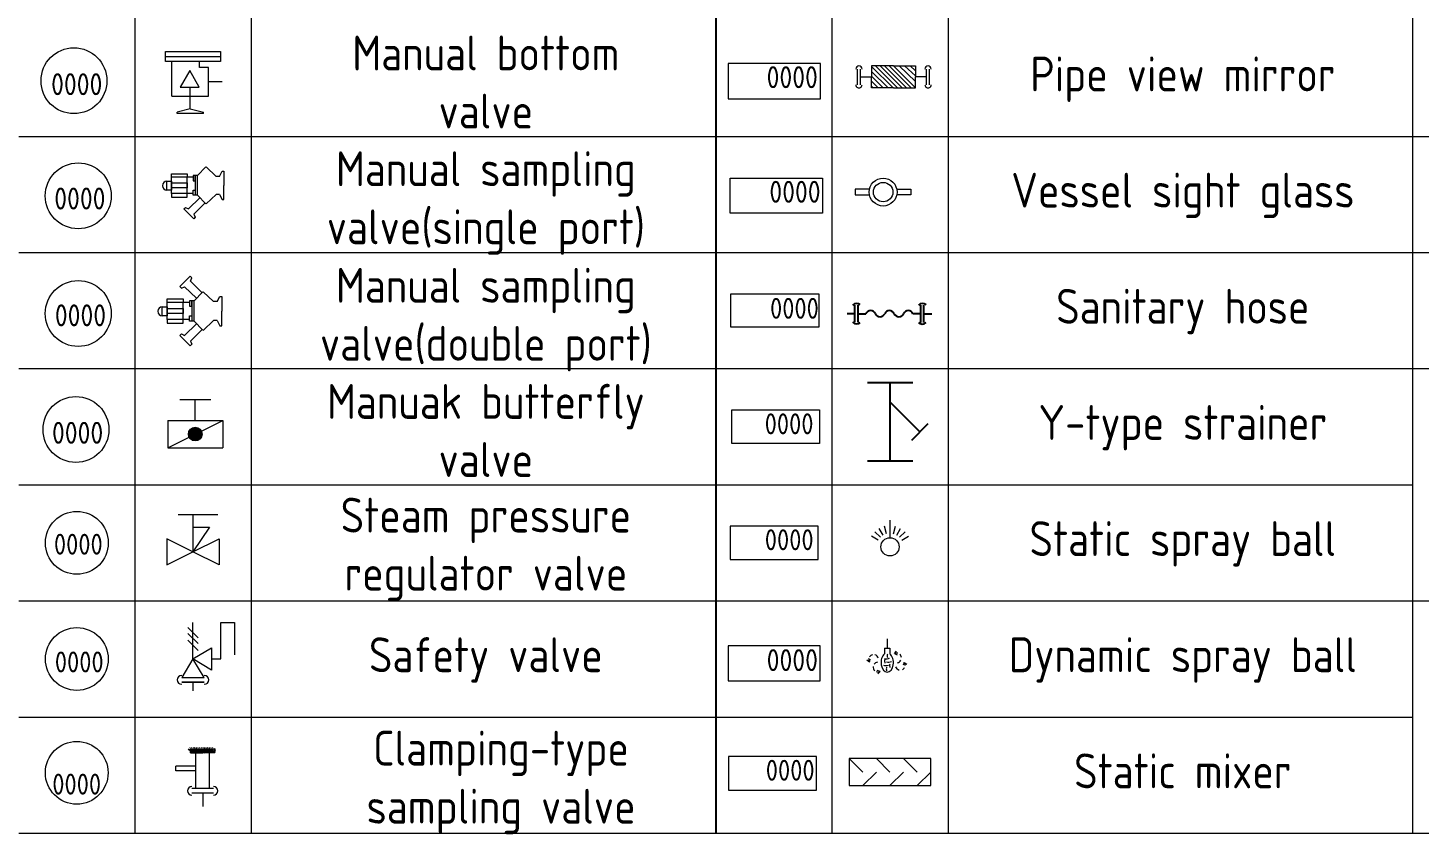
# Model space of a CAD drawing. Header units: millimetres. Extents: x -68339142 to 208, y -167 to 82456658.
# Drawn here: x -68329302 to -68328404, y 82451606 to 82452126 of the extents above; entities that cross this region are included whole.
import ezdxf

# ---------------------------------------------------------------- set-up
doc = ezdxf.new("R2010")
doc.units = ezdxf.units.MM
doc.header["$MEASUREMENT"] = 0
for name, color, linetype, lineweight in [('图层15动态设备', 7, 'Continuous', 9), ('图层16静态设备Static', 7, 'Continuous', 5), ('图层5标准静态设备', 7, 'Continuous', 9), ('图框', 7, 'Continuous', 9)]:
    doc.layers.add(name, color=color, linetype=linetype, lineweight=lineweight)
doc.styles.get("Standard").update_dxf_attribs({"font": 'gbenor.shx', "bigfont": 'gbcbig.shx'})

# ---------------------------------------------------------------- blocks, each defined once
blk = doc.blocks.new('*U204')
at = {"color": 0, "linetype": 'ByBlock', "lineweight": 9}
for p, q in [((-11.25, -2.028470237502916), (11.25, -2.028470237502916)), ((-8.626466819172492, -18.35064872186831), (-8.62646681917249, -4.056940474994915)), ((6.331206636343268, -4.056940474994917), (-4.982354888416012, -4.056940474994917)), ((2.687094705586789, -6.57935943146822), (2.687094705630445, -4.056940474994917)), ((6.331206636474237, -6.579359431468221), (2.687094705630444, -6.57935943146822)), ((6.331206636474235, -18.35064872186831), (6.331206636474237, -6.579359431468221)), ((-1.147630091414612, -23.50073270126268), (-1.147630091414612, -14.61491038991426)), ((11.93284401600977, -12.46500407666554), (6.331206636474235, -12.46500407666554)), ((-8.626466819172492, -18.35064872186831), (6.331206636474235, -18.35064872186831)), ((-1.147630091414612, -23.50073270126268), (-6.540429347536701, -24.80508377793285)), ((-6.540429347536701, -25.47777345620307), (-6.540429347536701, -24.80508377793285)), ((4.24516916477296, -25.47777345620307), (-6.540429347536701, -25.47777345620307)), ((-1.147630091414612, -23.50073270126268), (4.24516916477296, -24.80508377793285)), ((4.24516916477296, -25.47777345620307), (4.24516916477296, -24.80508377793285))]:
    blk.add_line(p, q, dxfattribs=at)
for points in [[(-11.25, 0), (11.25, 0), (11.25, -4.056940474994917), (-11.25, -4.056940474994917)], [(-1.340217052165826, -7.838023577904096), (-5.25285447731585, -14.61491038991426), (2.572420373006025, -14.61491038991426)]]:
    blk.add_lwpolyline(points, close=True, dxfattribs=at)
at = {"color": 1, "linetype": 'ByBlock', "lineweight": 9}
blk.add_circle((-48.81116044343397, -11.97824906109983), 13.5, dxfattribs=at)
for tag, p, height, flags in [('YQJ_CODE', (-55.06994903348349, -9.526698856658752), 9, 2), ('YQJ_ITEMID', (12.30389252496513, -9.268028050291264), 5, 1), ('YQJ_CLASS_NAME', (12.34145168959367, -15.0460218663336), 5, 1), ('品牌', (13.51525420045436, -20.57112130539599), 5, 1), ('供电电源', (13.40854493904772, -26.41575940861708), 5, 1), ('控制方式', (13.72867290480644, -33.13547494261206), 5, 1), ('输出信号类型1', (14.1519754470537, -39.40720924178709), 5, 1), ('输出信号类型2', (13.98124049918988, -46.42557879951505), 5, 1)]:
    blk.add_attdef(tag, p, '', height=height, dxfattribs=dict(at, flags=flags))
for tag, p, height in [('YQJ_NO', (-58.17760889793213, -17.90143342375495), 9), ('尺寸', (-4.791874839951902, -30.14245830665706), 6.3)]:
    blk.add_attdef(tag, p, '', height=height, dxfattribs=at)
blk = doc.blocks.new('*U202')
at = {"color": 7}
for p, q in [((-12.87528399304938, 14.31240727206296), (-17.1608810245416, 9.993361555808406)), ((-12.27432778774892, 13.60151353081073), (-12.87528399304938, 14.31240727206296)), ((-12.82148901671462, 12.31097138541372), (-12.27432778774892, 13.60151353081073)), ((-8.07238831034556, 7.506976617337386), (-12.82148901671462, 12.31097138541372)), ((-17.1608810245416, 9.993361555808406), (-16.44533666148709, 9.397950318505536)), ((-16.44533666148709, 9.397950318505536), (-15.20519096383941, 9.977956462628299)), ((-15.20519096383941, 9.977956462628299), (-10.28121903667852, 5.252546319588419)), ((-11.29454859702309, 4.218297368232925), (-7.696659372209979, 7.890462183611817)), ((-7.665940319715446, 7.914490559691785), (-3.355545655573223, 3.846528783919894)), ((-1.855545655573223, 3.846528783919894), (-0.7826651525465422, 6.024899981761337)), ((-0.7826651525465422, 6.024899981761337), (0, 6.024899981761337)), ((0, 6.024899981761337), (0, 0)), ((-13.22864221179407, 3.531714274889964), (-22.38208173005842, 3.531714274889964)), ((-22.38208173005842, -3.531714274892693), (-22.38208173005842, 3.531714274889964)), ((-15.74925659340079, -3.531714274892693), (-15.74925659340079, 3.531714274889964)), ((-11.29454859702309, 4.218297368232925), (-12.30803777403707, 4.218297368232925)), ((-12.30803777403707, 4.218297368232925), (-12.30803777403707, -4.218297368234289)), ((-11.29454859702309, -4.218297368234289), (-11.29454859702309, 4.218297368232925)), ((-1.855545655573223, 3.846528783919894), (-3.355545655573223, 3.846528783919894)), ((0, -6.024899981764065), (0, 0)), ((-13.22864221179407, -3.531714274892693), (-22.38208173005842, -3.531714274892693)), ((-15.20519096383941, -9.977956462629663), (-10.28121903667852, -5.252546319589783)), ((-11.29454859702309, -4.218297368234289), (-12.30803777403707, -4.218297368234289)), ((-11.29454859702309, -4.218297368234289), (-7.696659372209979, -7.890462183611817)), ((-7.665940319715446, -7.914490559693149), (-3.355545655573223, -3.846528783922622)), ((-1.855545655573223, -3.846528783922622), (-3.355545655573223, -3.846528783922622)), ((-1.855545655573223, -3.846528783922622), (-0.7826651525465422, -6.024899981764065)), ((-17.1608810245416, -9.99336155580977), (-16.44533666148709, -9.397950318508265)), ((-12.87528399304938, -14.31240727206296), (-17.1608810245416, -9.99336155580977)), ((-16.44533666148709, -9.397950318508265), (-15.20519096383941, -9.977956462629663)), ((-8.07238831034556, -7.506976617338751), (-12.82148901671462, -12.31097138541645)), ((-0.7826651525465422, -6.024899981764065), (0, -6.024899981764065)), ((-12.27432778774892, -13.6015135308121), (-12.87528399304938, -14.31240727206296)), ((-12.82148901671462, -12.31097138541645), (-12.27432778774892, -13.6015135308121))]:
    blk.add_line(p, q, dxfattribs=at)
for points in [[(-22.38208173005842, -2.00461875419478), (-24.3494566582267, -2.00461875419478), (-24.3494566582267, 1.76605708212719), (-22.38208173005842, 1.76605708212719)], [(-15.74925659340079, 3.531714274889964), (-22.38208173005842, 3.531714274889964), (-22.38208173005842, 4.965470883026228), (-15.74925659340079, 4.965470883026228)], [(-15.74925659340079, -1.054918692398132), (-22.38208173005842, -1.054918692398132), (-22.38208173005842, 1.055218193476321), (-15.74925659340079, 1.055218193476321)], [(-12.30803777403707, 4.218297368232925), (-13.22864221179407, 4.218297368232925), (-13.22864221179407, 2.003052305254641), (-12.30803777403707, 2.003052305254641)], [(-15.74925659340079, -3.531714274892693), (-22.38208173005842, -3.531714274892693), (-22.38208173005842, -4.965470883027592), (-15.74925659340079, -4.965470883027592)], [(-12.30803777403707, -4.218297368234289), (-13.22864221179407, -4.218297368234289), (-13.22864221179407, -2.00305230525737), (-12.30803777403707, -2.00305230525737)]]:
    blk.add_lwpolyline(points, close=True, dxfattribs=at)
at = {"color": 1, "linetype": 'ByBlock', "lineweight": 9}
blk.add_circle((-58.80584874110183, -1.040656122912994), 13.5, dxfattribs=at)
at = {"color": 7}
blk.add_arc((-24.3494566582267, -0.1192808360337949), 1.88533791816175, 90, 270, dxfattribs=at)
at = {"color": 1, "linetype": 'ByBlock', "lineweight": 9}
for tag, p, height, flags in [('YQJ_CODE', (-67.49376187742592, 1.426947652375587), 9, 2), ('YQJ_ITEMID', (12.30389252496513, -9.268028050291264), 5, 1), ('YQJ_CLASS_NAME', (12.34145168959367, -15.0460218663336), 5, 1), ('品牌', (13.51525420045436, -20.57112130539599), 5, 1), ('供电电源', (13.40854493904772, -26.41575940861708), 5, 1), ('控制方式', (13.72867290480644, -33.13547494261206), 5, 1), ('输出信号类型1', (14.1519754470537, -39.40720924178709), 5, 1), ('输出信号类型2', (13.98124049918988, -46.42557879951505), 5, 1)]:
    blk.add_attdef(tag, p, '', height=height, dxfattribs=dict(at, flags=flags))
for tag, p, height in [('YQJ_NO', (-68.40815338022662, -6.271869951091027), 9), ('尺寸', (-3.907829182483694, -23.39647978610692), 6.3)]:
    blk.add_attdef(tag, p, '', height=height, dxfattribs=at)
blk = doc.blocks.new('*U201')
h = blk.add_hatch(color=0)
h.dxf.hatch_style = 1
h.paths.add_polyline_path([(2.812500000002728, 0, 1), (-2.812500000002728, 0, 1)])
at = {"color": 0}
for p, q in [((6.328125, 14.06250000001364), (-6.328125, 14.06250000001364)), ((0, 5.625000000005457), (0, 14.06250000001364)), ((-11.25000000002183, 5.625000000005457), (-11.25000000002183, -5.625000000005457)), ((-11.25000000002183, 5.625000000005457), (11.25, 5.625000000005457)), ((2.515576474666886, 1.257788237347086), (11.25, 5.625000000005457)), ((11.25, 5.625000000005457), (11.25, -5.625000000005457)), ((-11.25000000002183, -5.625000000005457), (-2.515576474688714, -1.257788237344357)), ((-11.25000000002183, -5.625000000005457), (11.25, -5.625000000005457))]:
    blk.add_line(p, q, dxfattribs=at)
at = {"color": 1, "linetype": 'ByBlock', "lineweight": 9}
blk.add_circle((-48.92699996995864, 1.874999999969987), 13.5, dxfattribs=at)
at = {"color": 0}
blk.add_circle((0, 0), 2.812500000002728, dxfattribs=at)
at = {"color": 1, "linetype": 'ByBlock', "lineweight": 9}
for tag, p, height, flags in [('YQJ_CODE', (-56.23495296344257, 4.056156661282375), 9, 2), ('YQJ_ITEMID', (14.37332900143883, -10.45439216745103), 5, 1), ('YQJ_CLASS_NAME', (15.09742334558905, -16.72214301197664), 5, 1), ('品牌', (15.71456190158278, -23.04663993377358), 5, 1), ('供电电源', (15.93566749568708, -28.72546677816513), 5, 1), ('控制方式', (16.0615560403603, -35.11246556828428), 5, 1), ('输出信号类型1', (15.75567615430555, -41.2289284300291), 5, 1), ('输出信号类型2', (15.69450023613172, -47.40655599953675), 5, 1)]:
    blk.add_attdef(tag, p, '', height=height, dxfattribs=dict(at, flags=flags))
for tag, p, height in [('YQJ_NO', (-58.75157612057749, -3.964846810061954), 9), ('尺寸', (-5.020646374781535, -16.78987142365099), 6.3)]:
    blk.add_attdef(tag, p, '', height=height, dxfattribs=at)
blk = doc.blocks.new('*U118')
at = {"color": 0, "linetype": 'ByBlock', "lineweight": 9}
for p, q in [((-6.328125000021838, 16.07257661621315), (10.74982137315964, 16.07257661621043)), ((-9.51687713299766e-15, 16.07257661621215), (0, 0)), ((7.059188187726243, 10.55453286670309), (0, 0)), ((-6.249538881480919e-15, 10.55453286670308), (7.059188187726243, 10.55453286670309))]:
    blk.add_line(p, q, dxfattribs=at)
at = {"color": 0}
for p, q in [((0, 0), (-11.25, 5.624999999999993)), ((-11.25, 5.624999999999993), (-11.25, -5.625000000000007)), ((-11.25, -5.625000000000007), (0, 0)), ((0, 0), (11.25, 5.625000000000007)), ((11.25, -5.624999999999993), (0, 0)), ((11.25, 5.625000000000007), (11.25, -5.624999999999993))]:
    blk.add_line(p, q, dxfattribs=at)
at = {"color": 1, "linetype": 'ByBlock', "lineweight": 9}
blk.add_circle((-50.00000000001455, 3.871747926815033), 13.5, dxfattribs=at)
for tag, p, height, flags in [('YQJ_CODE', (-56.42951057453757, 7.099400790150231), 9, 2), ('YQJ_ITEMID', (12.30389252496513, -9.268028050291264), 5, 1), ('YQJ_CLASS_NAME', (12.34145168959367, -15.0460218663336), 5, 1), ('品牌', (13.51525420045436, -20.57112130539599), 5, 1), ('供电电源', (13.40854493904772, -26.41575940861708), 5, 1), ('控制方式', (13.72867290480644, -33.13547494261206), 5, 1), ('输出信号类型1', (14.1519754470537, -39.40720924178709), 5, 1), ('输出信号类型2', (13.98124049918988, -46.42557879951505), 5, 1)]:
    blk.add_attdef(tag, p, '', height=height, dxfattribs=dict(at, flags=flags))
for tag, p, height in [('YQJ_NO', (-59.86384843309061, -1.221224434050191), 9), ('尺寸', (-3.907829182483693, -19.60094561468768), 6.3)]:
    blk.add_attdef(tag, p, '', height=height, dxfattribs=at)
blk = doc.blocks.new('*U126')
at = {"color": 7}
for p, q in [((-10.84276665313519, 4.049565473503662), (-7.388792997320706, 7.574843696265816)), ((-7.359302706914605, 7.597910937304277), (-3.22132382934069, 3.692667632564735)), ((-1.781323829352914, 3.692667632564735), (-0.751358546440315, 5.783903982492575)), ((-0.751358546440315, 5.783903982492575), (0, 5.783903982492575)), ((0, 5.783903982492575), (0, 0)), ((-12.69949652333889, 3.390445703895239), (-21.4867984608718, 3.390445703895239)), ((-21.4867984608718, -3.390445703896603), (-21.4867984608718, 3.390445703895239)), ((-15.11928632966737, -3.390445703896603), (-15.11928632966737, 3.390445703895239)), ((-10.84276665313519, 4.049565473503662), (-11.81571626306686, 4.049565473503662)), ((-11.81571626306686, 4.049565473503662), (-11.81571626306686, -4.049565473505027)), ((-10.84276665313519, -4.049565473505027), (-10.84276665313519, 4.049565473503662)), ((-1.781323829352914, 3.692667632564735), (-3.22132382934069, 3.692667632564735)), ((0, -5.783903982493939), (0, 0)), ((-12.69949652333889, -3.390445703896603), (-21.4867984608718, -3.390445703896603)), ((-14.59698332528933, -9.578838204125077), (-9.869970275220112, -5.042444466806955)), ((-10.84276665313519, -4.049565473505027), (-11.81571626306686, -4.049565473505027)), ((-10.84276665313519, -4.049565473505027), (-7.388792997320706, -7.574843696268545)), ((-7.359302706914605, -7.597910937305642), (-3.22132382934069, -3.692667632564735)), ((-1.781323829352914, -3.692667632564735), (-3.22132382934069, -3.692667632564735)), ((-1.781323829352914, -3.692667632564735), (-0.751358546440315, -5.783903982493939)), ((-16.47444578354771, -9.593627093577652), (-15.7875231950311, -9.022032305766515)), ((-12.36027263332653, -13.73991098118131), (-16.47444578354771, -9.593627093577652)), ((-15.7875231950311, -9.022032305766515), (-14.59698332528933, -9.578838204125077)), ((-7.749492777933483, -7.206697552644982), (-12.30862945604167, -11.81853252999963)), ((-0.751358546440315, -5.783903982493939), (0, -5.783903982493939)), ((-11.78335467622674, -13.05745298957891), (-12.36027263332653, -13.73991098118131)), ((-12.30862945604167, -11.81853252999963), (-11.78335467622674, -13.05745298957891))]:
    blk.add_line(p, q, dxfattribs=at)
for points in [[(-21.4867984608718, -1.924434004027262), (-23.37547839189938, -1.924434004027262), (-23.37547839189938, 1.695414798842648), (-21.4867984608718, 1.695414798842648)], [(-15.11928632966737, 3.390445703895239), (-21.4867984608718, 3.390445703895239), (-21.4867984608718, 4.766852047705015), (-15.11928632966737, 4.766852047705015)], [(-15.11928632966737, -1.012721944702207), (-21.4867984608718, -1.012721944702207), (-21.4867984608718, 1.013009465737923), (-15.11928632966737, 1.013009465737923)], [(-11.81571626306686, 4.049565473503662), (-12.69949652333889, 4.049565473503662), (-12.69949652333889, 1.92293021304522), (-11.81571626306686, 1.92293021304522)], [(-15.11928632966737, -3.390445703896603), (-21.4867984608718, -3.390445703896603), (-21.4867984608718, -4.766852047706379), (-15.11928632966737, -4.766852047706379)], [(-11.81571626306686, -4.049565473505027), (-12.69949652333889, -4.049565473505027), (-12.69949652333889, -1.922930213046584), (-11.81571626306686, -1.922930213046584)]]:
    blk.add_lwpolyline(points, close=True, dxfattribs=at)
at = {"color": 1, "linetype": 'ByBlock', "lineweight": 9}
blk.add_circle((-59.73708864460108, -4.30221701697519), 13.5, dxfattribs=at)
at = {"color": 7}
blk.add_arc((-23.37547839189938, -0.1145096025929888), 1.80992440143528, 90, 270, dxfattribs=at)
at = {"color": 1, "linetype": 'ByBlock', "lineweight": 9}
for tag, p, height, flags in [('YQJ_CODE', (-69.20373516451195, -2.432743464729491), 9, 2), ('YQJ_ITEMID', (12.30389252496513, -9.268028050291264), 5, 1), ('YQJ_CLASS_NAME', (12.34145168959367, -15.0460218663336), 5, 1), ('品牌', (13.51525420045436, -20.57112130539599), 5, 1), ('供电电源', (13.40854493904772, -26.41575940861708), 5, 1), ('控制方式', (13.72867290480644, -33.13547494261206), 5, 1), ('输出信号类型1', (14.1519754470537, -39.40720924178709), 5, 1), ('输出信号类型2', (13.98124049918988, -46.42557879951505), 5, 1)]:
    blk.add_attdef(tag, p, '', height=height, dxfattribs=dict(at, flags=flags))
for tag, p, height in [('YQJ_NO', (-69.58680597862306, -9.895469914526483), 9), ('尺寸', (-3.907829182483694, -23.39647978610692), 6.3)]:
    blk.add_attdef(tag, p, '', height=height, dxfattribs=at)
blk = doc.blocks.new('*U116')
at = {"color": 7, "linetype": 'ByBlock', "lineweight": 9}
for p, q in [((-2.170861789757832, 27.23478860916856), (2.197602653368219, 22.86632416598)), ((-2.170861789757831, 24.71527922044266), (2.197602653368219, 20.34681477725741)), ((-5.815428021378468e-05, 13.73833909244838), (-5.815428021844833e-05, 29.41834835706173)), ((11.94486550708289, 13.73860738713216), (11.94486550701371, 29.39325326350449)), ((11.94486550701371, 29.39325326350449), (17.82750874289477, 29.39325326350449)), ((17.82750874289477, 29.39325326350449), (17.82750874289477, 15.58862842789882)), ((-2.17086178975783, 21.77584938620738), (2.19760265336822, 17.40738494301882)), ((1.165186367870774e-05, 13.73833909261465), (8.01444678236994, 18.54722461279941)), ((8.01444678236994, 18.54722461279941), (8.014489597734611, 8.929961089685255)), ((-5.815428021378468e-05, 13.73833909244838), (-4.808689915962984, 5.723875283959201)), ((4.808689916021515, 5.723875283959204), (-5.815428021378468e-05, 13.73833909244838)), ((8.014489597734611, 8.929961089685255), (1.165186367870774e-05, 13.73833909261465)), ((8.01446818999375, 13.73860738713216), (11.94486550708289, 13.73860738713216)), ((-4.877157217119064, 5.723875283959201), (4.877157217182915, 5.723875283959204)), ((4.877157217182916, 3.773012397083709), (-4.877157217119063, 3.773012397083706)), ((-4.877157217119063, 3.773012397083706), (4.877157217182916, 3.773012397083709)), ((-4.808689915962984, 5.723875283959201), (4.808689916021515, 5.723875283959204)), ((2.963949726947353e-15, 3.773012397083708), (4.086142841729264e-15, 0))]:
    blk.add_line(p, q, dxfattribs=at)
at = {"color": 1, "linetype": 'ByBlock', "lineweight": 9}
blk.add_circle((-50.0000974223567, 13.73827364503336), 13.5, dxfattribs=at)
at = {"color": 7, "linetype": 'ByBlock', "lineweight": 9}
for centre, start, end in [((-4.877157217119064, 4.74844384052029), 90.00000000000001, 270), ((4.877157217182915, 4.748443840520293), 270, 90.00000000000001)]:
    blk.add_arc(centre, 1.910093064176988, start, end, dxfattribs=at)
at = {"color": 1, "linetype": 'ByBlock', "lineweight": 9}
for tag, p, height, flags in [('YQJ_CODE', (-58.71242416082684, 16.31212417457061), 9, 2), ('YQJ_ITEMID', (12.30389252496513, -9.268028050291264), 5, 1), ('YQJ_CLASS_NAME', (12.34145168959367, -15.0460218663336), 5, 1), ('品牌', (13.51525420045436, -20.57112130539599), 5, 1), ('供电电源', (13.40854493904772, -26.41575940861708), 5, 1), ('控制方式', (13.72867290480644, -33.13547494261206), 5, 1), ('输出信号类型1', (14.1519754470537, -39.40720924178709), 5, 1), ('输出信号类型2', (13.98124049918988, -46.42557879951505), 5, 1)]:
    blk.add_attdef(tag, p, '', height=height, dxfattribs=dict(at, flags=flags))
for tag, p, height in [('YQJ_NO', (-59.47097718064282, 7.966847220487762), 9), ('尺寸', (-3.907840834348494, -16.99636067337529), 6.3)]:
    blk.add_attdef(tag, p, '', height=height, dxfattribs=at)
blk = doc.blocks.new('*U124')
at = {"linetype": 'ByBlock', "lineweight": 9}
h = blk.add_hatch(dxfattribs=at)
h.set_pattern_fill('ANSI31', scale=0.45, angle=90)
h.set_pattern_definition([(135, (14.82321407966044, 33.32707163224287), (-1.01027881362028, -1.01027881362028), [])])
h.paths.add_polyline_path([(5.823212848770318, 4.499999999945553), (5.823212848770318, -3.986144747614162e-11), (5.823212848770318, -4.500000000025276), (14.82321284877032, -4.500000000025276), (23.82321284877031, -4.500000000025276), (23.82321284877031, -3.986144747614162e-11), (23.82321284877031, 4.499999999945553), (14.82321284877032, 4.499999999945553)])
at = {"color": 7, "linetype": 'ByBlock', "lineweight": 9}
for p, q in [((0, -3.233593365089252), (0, 3.233593365089252)), ((1.293437345961699, -3.233593365089252), (1.293437346059825, 3.233593365089252)), ((1.293437346059825, 7.151612635425408e-12), (5.823212848770318, -3.986144747614162e-11)), ((14.82321284877032, 4.499999999945553), (5.823212848770318, 4.499999999945553)), ((5.823212848770318, 4.499999999945553), (5.823212848770318, -3.986144747614162e-11)), ((14.82321284877032, 4.499999999945553), (23.82321284877031, 4.499999999945553)), ((23.82321284877031, 4.499999999945553), (23.82321284877031, -3.986144747614162e-11)), ((28.35298835148081, 7.151612635425408e-12), (23.82321284877031, -3.986144747614162e-11)), ((28.35298835157893, -3.233593365089252), (28.35298835148081, 3.233593365089252)), ((29.64642569754063, -3.233593365089252), (29.64642569754063, 3.233593365089252)), ((5.823212848770318, -4.500000000025276), (5.823212848770318, -3.986144747614162e-11)), ((14.82321284877032, -4.500000000025276), (5.823212848770318, -4.500000000025276)), ((14.82321284877032, -4.500000000025276), (23.82321284877031, -4.500000000025276)), ((23.82321284877031, -4.500000000025276), (23.82321284877031, -3.986144747614162e-11))]:
    blk.add_line(p, q, dxfattribs=at)
at = {"color": 1, "linetype": 'ByBlock', "lineweight": 9}
blk.add_lwpolyline([(-15.1664150306181, 5.468132621343564), (-52.96641503061809, 5.468132621343564), (-52.96641503061809, -8.931867378656438), (-15.1664150306181, -8.931867378656438)], close=True, dxfattribs=at)
at = {"color": 7, "linetype": 'ByBlock', "lineweight": 9}
for centre, start, end in [((0.6467186730217342, 3.233593365089252), 359.9999999998958, 179.9999999998958), ((28.9997070245189, 3.233593365089252), 1.042204158021965e-10, 180.0000000001042), ((0.6467186730217342, -3.233593365089252), 179.9999999998958, 359.9999999998958), ((28.9997070245189, -3.233593365089252), 180.0000000001042, 1.042204158021965e-10)]:
    blk.add_arc(centre, 1.266406634841679, start, end, dxfattribs=at)
at = {"color": 1, "linetype": 'ByBlock', "lineweight": 9}
for tag, p, height, flags in [('YQJ_CODE', (-51.26470598914243, -4.602945050371767), 9, 2), ('YQJ_ITEMID', (12.30389252496513, -9.268028050291264), 5, 1), ('YQJ_CLASS_NAME', (12.34145168959367, -15.0460218663336), 5, 1), ('品牌', (13.51525420045436, -20.57112130539599), 5, 1), ('供电电源', (13.40854493904772, -26.41575940861708), 5, 1), ('控制方式', (13.72867290480644, -33.13547494261206), 5, 1), ('输出信号类型1', (14.1519754470537, -39.40720924178709), 5, 1), ('输出信号类型2', (13.98124049918988, -46.42557879951505), 5, 1)]:
    blk.add_attdef(tag, p, '', height=height, dxfattribs=dict(at, flags=flags))
for tag, p, height in [('YQJ_NO', (-37.19662517591792, -4.610841989312433), 9), ('尺寸', (-3.907829182483692, -13.310030088525), 6.3)]:
    blk.add_attdef(tag, p, '', height=height, dxfattribs=at)
blk = doc.blocks.new('*U120')
at = {"color": 7}
for p, q in [((-9.663994002258397, 16.85426732147084), (9.821577582899748, 16.85426732147085)), ((0.07879179031658998, -16.89573267852916), (0.07879179031658248, 16.85426732147085)), ((0.07879179031658434, 8.43654665529016), (12.92708078045633, -4.41174233484139)), ((9.350123098906241, -7.988700016399662), (16.5040384620146, -0.8347846532831191)), ((-9.66399400225839, -16.89573267852916), (9.821577582899755, -16.89573267852916))]:
    blk.add_line(p, q, dxfattribs=at)
at = {"color": 1, "linetype": 'ByBlock', "lineweight": 9}
blk.add_lwpolyline([(-30.27905352116358, -9.392708042830415), (-68.07905352116359, -9.392708042830419), (-68.07905352116359, 5.007291957169581), (-30.27905352116358, 5.007291957169585)], close=True, dxfattribs=at)
for tag, p, height in [('尺寸', (16.50181227380619, 7.543850138294971), 6.3), ('YQJ_NO', (-53.92986213544063, -5.457216139238652), 9)]:
    blk.add_attdef(tag, p, '', height=height, dxfattribs=at)
for tag, p, height, flags in [('YQJ_CODE', (-67.36561961507395, -5.593519380057113), 9, 2), ('YQJ_ITEMID', (12.38786344538312, -14.59765539292084), 5, 1), ('YQJ_CLASS_NAME', (12.84665076514648, -20.0771766352043), 5, 1)]:
    blk.add_attdef(tag, p, '', height=height, dxfattribs=dict(at, flags=flags))
blk = doc.blocks.new('*U121')
at = {"color": 7, "linetype": 'ByBlock', "lineweight": 9}
for p, q in [((0, 0), (0, -7.614261005175648)), ((-4.125497335851251, -7.409360582790431), (-6.488143355186912, -5.046714563497007)), ((-2.917167141970131, -6.48217621461008), (-4.587810163758695, -3.588537619568595)), ((-1.510036828199518, -5.899323754615469), (-2.374825291435991, -2.671889272110128)), ((1.510036828144512, -5.899323754615469), (2.374825291373127, -2.671889272110128)), ((2.917167141962273, -6.48217621461008), (4.587810163719404, -3.588537619568595)), ((4.125497335843392, -7.409360582790431), (6.488143355147622, -5.046714563497007)), ((-5.052681704064017, -8.617690776698073), (-7.946320299044601, -6.947047754911472)), ((5.052681704032584, -8.617690776698073), (7.946320299044601, -6.947047754911472))]:
    blk.add_line(p, q, dxfattribs=at)
at = {"color": 1, "linetype": 'ByBlock', "lineweight": 9}
blk.add_lwpolyline([(-68.73847249151012, -17.00696904800857), (-30.93847249151013, -17.00696904800857), (-30.93847249151013, -2.606969048008567), (-68.73847249151012, -2.606969048008567)], close=True, dxfattribs=at)
at = {"color": 7, "linetype": 'ByBlock', "lineweight": 9}
blk.add_circle((0, -11.53485791865642), 3.920596913479553, dxfattribs=at)
at = {"color": 1, "linetype": 'ByBlock', "lineweight": 9}
for tag, p, height, flags in [('YQJ_CODE', (-66.32738601638627, -12.79321266601064), 9, 2), ('YQJ_ITEMID', (12.01549210796202, -13.78287443995465), 5, 1), ('YQJ_CLASS_NAME', (12.42723147972265, -19.20164909370466), 5, 1)]:
    blk.add_attdef(tag, p, '', height=height, dxfattribs=dict(at, flags=flags))
blk.add_attdef('YQJ_NO', (-53.87696000369976, -12.9896058838764), '', height=9, dxfattribs=at)
blk = doc.blocks.new('*U235')
at = {"color": 7, "linetype": 'ByBlock', "lineweight": 9}
for p, q in [((-1.120341594954953, 0), (1.120341594954953, 0)), ((-1.120341594954953, 0), (-1.120341594954953, -2.425380989960759)), ((-1.57160684466362e-11, 3.80713050258586), (-1.57160684466362e-11, 0)), ((1.120341594954953, 0), (1.120341594954953, -2.427350507025258)), ((-7.306685083838529, -5.787243413797223), (-8.32387041049049, -4.970262214872055)), ((-7.306685083838529, -5.787243413797223), (-6.951309809170779, -4.592335300600352)), ((2.941556089298101, -2.253694085406169), (3.799166797944344, -1.276481263744317)), ((2.941556089298101, -2.253694085406169), (4.028537272608373, -2.829994021502535)), ((-2.945479801309411, -9.683497724548578), (-4.080077359215066, -9.166985027304726)), ((-2.945479801309411, -9.683497724548578), (-3.894732131628552, -10.57850849629645)), ((6.973529424894077, -5.93448772827207), (6.552380223754153, -7.090464829942539)), ((6.973529424894077, -5.93448772827207), (8.05951614186546, -6.649382040050914))]:
    blk.add_line(p, q, dxfattribs=at)
at = {"color": 1, "linetype": 'ByBlock', "lineweight": 9}
blk.add_lwpolyline([(-65.23403452977351, -13.48338851174007), (-27.43403452977351, -13.48338851174007), (-27.43403452977351, 0.9166114882599286), (-65.23403452977351, 0.9166114882599268)], close=True, dxfattribs=at)
at = {"color": 7, "linetype": 'ByBlock', "lineweight": 9}
for centre, radius, start, end in [((-5.605443669903615, -4.721652702791252), 2.007412740788866, 166.9112533641781, 212.0614104959615), ((-5.605443669903615, -4.721652702789288), 2.007412740791426, 102.1826840491757, 145.2470235321201), ((-5.605443669903615, -4.721652702789288), 2.007412740791426, 14.78675707478068, 74.6837368905744), ((-0.1478754650699557, -1.440887004711913), 2.961520939084177, 251.3051011537443, 292.5207163960541), ((1.104119737841247, -5.403500647598229), 2.178827945291809, 162.5936759127893, 200.2735368765559), ((0.6232604890654329, -2.805145628284954), 2.961520939084177, 251.3051011537443, 292.5207163960541), ((2.132107485893648, -3.114109173749748), 2.178827945291809, 162.5936759127893, 200.2735368765559), ((3.845784151684202, -4.045921058503555), 2.007412740791426, 76.88923766957959, 116.7722072735435), ((3.845784151684202, -4.045921058503555), 2.007412740791426, 279.49755385211, 332.2712203914068), ((3.845784151684202, -4.045921058503555), 2.007412740791426, 5.062603693539518, 48.84826831375785), ((-3.766684748587722, -7.851742187785166), 2.007412740791426, 170.8055111491818, 226.8647964636276), ((-3.766684748587722, -7.851742187785166), 2.007412740791426, 96.87279385386672, 141.4084219987689), ((-3.766684748587722, -7.851742187785166), 2.007412740791426, 246.4552637910991, 294.1474472756509), ((-0.6331094834179385, -4.24451301357567), 2.961520939084177, 251.3051011537443, 292.5207163960541), ((1.800164915107889, -8.528735303811228), 2.178827945291809, 162.5936759127893, 200.2735368765559), ((3.152905270013725, -7.221716468388404), 2.178827945291809, 162.5936759127893, 200.2735368765559), ((5.322871217202628, -7.07686830991759), 2.007412740791426, 197.4115170728791, 258.792633486355), ((5.322871217202628, -7.07686830991759), 2.007412740791426, 296.0488437836657, 333.2067869687634), ((5.322871217202628, -7.07686830991759), 2.007412740791426, 356.7414594612994, 34.68617049422652)]:
    blk.add_arc(centre, radius, start, end, dxfattribs=at)
blk.add_ellipse((-0.001278121862851549, -5.950082616216678), major_axis=(0, 3.931696008627247), ratio=0.6423858749364622, start_param=0.4590276172008964, end_param=5.823028400649671, dxfattribs=at)
at = {"color": 1, "linetype": 'ByBlock', "lineweight": 9}
for tag, p, height, flags in [('YQJ_CODE', (-62.76674582724564, -9.269632129742146), 9, 2), ('YQJ_ITEMID', (18.41072446264042, -12.11318908574899), 5, 1), ('YQJ_CLASS_NAME', (18.82246383440105, -17.53196373949899), 5, 1)]:
    blk.add_attdef(tag, p, '', height=height, dxfattribs=dict(at, flags=flags))
blk.add_attdef('YQJ_NO', (-49.41631981455913, -9.466025347607907), '', height=9, dxfattribs=at)
blk = doc.blocks.new('*U233')
at = {"color": 7, "linetype": 'ByBlock', "lineweight": 9}
for p, q in [((-5.587686780063308, 1.140581787804802), (-11.40581787803958, 1.140581787804802)), ((-11.40581787803958, 1.140581787806209), (-11.40581787803958, -1.140581787804802)), ((5.587686780063308, 1.140581787804802), (11.40581787803958, 1.140581787804802)), ((11.40581787803958, 1.140581787806209), (11.40581787803958, -1.140581787804802)), ((-11.40581787803958, -1.140581787804802), (-5.587686780063308, -1.140581787804802)), ((11.40581787803958, -1.140581787804802), (5.587686780063308, -1.140581787804802))]:
    blk.add_line(p, q, dxfattribs=at)
at = {"color": 1, "linetype": 'ByBlock', "lineweight": 9}
blk.add_lwpolyline([(-24.87127756562036, -8.661805361871636), (-62.67127756562037, -8.661805361871636), (-62.67127756562037, 5.738194638128363), (-24.87127756562036, 5.738194638128363)], close=True, dxfattribs=at)
at = {"color": 7}
blk.add_circle((0, 0), 5.702908939021825, dxfattribs=at)
at = {"color": 7, "linetype": 'ByBlock', "lineweight": 9}
blk.add_circle((0, 0), 3.992036257314698, dxfattribs=at)
at = {"color": 1, "linetype": 'ByBlock', "lineweight": 9}
for tag, p, height, flags in [('YQJ_CODE', (-60.56086691586657, -4.373471511603038), 9, 2), ('YQJ_ITEMID', (12.30389252496513, -9.268028050291264), 5, 1), ('YQJ_CLASS_NAME', (12.34145168959367, -15.0460218663336), 5, 1), ('品牌', (13.51525420045436, -20.57112130539599), 5, 1), ('供电电源', (13.40854493904772, -26.41575940861708), 5, 1), ('控制方式', (13.72867290480644, -33.13547494261206), 5, 1), ('输出信号类型1', (14.1519754470537, -39.40720924178709), 5, 1), ('输出信号类型2', (13.98124049918988, -46.42557879951505), 5, 1)]:
    blk.add_attdef(tag, p, '', height=height, dxfattribs=dict(at, flags=flags))
for tag, p, height in [('YQJ_NO', (-46.64999665656279, -4.379506051479092), 9), ('尺寸', (-3.907829182483693, -19.60094561468768), 6.3)]:
    blk.add_attdef(tag, p, '', height=height, dxfattribs=at)
blk = doc.blocks.new('*U234')
at = {"color": 7, "lineweight": 9}
for p, q in [((-17.54999999999999, 11.7), (-17.54999999999999, 0)), ((17.55, 11.7), (-17.54999999999999, 11.7)), ((-17.54999999999999, 11.70000000000027), (-11.69999999999999, 5.850000000000267)), ((-5.849999999999997, 11.70000000000027), (0, 5.850000000000267)), ((5.850000000000001, 11.70000000000027), (11.7, 5.850000000000267)), ((17.55, 0), (17.55, 11.7)), ((-17.54999999999999, 0), (17.55, 0)), ((-11.69999999999999, 2.667199794359476e-13), (-5.849999999999997, 5.850000000000267)), ((0, 2.667199794359476e-13), (5.850000000000001, 5.850000000000267)), ((11.7, 2.667199794359476e-13), (17.55, 5.850000000000267))]:
    blk.add_line(p, q, dxfattribs=at)
at = {"color": 1, "linetype": 'ByBlock', "lineweight": 9}
blk.add_lwpolyline([(-69.45494437218258, -1.914136749491899), (-31.65494437218258, -1.914136749491898), (-31.65494437218258, 12.4858632505081), (-69.45494437218258, 12.4858632505081)], close=True, dxfattribs=at)
for tag, p, height, flags in [('YQJ_CODE', (-67.70286416432047, 2.299619632506028), 9, 2), ('YQJ_ITEMID', (11.10744229616071, -12.74004707099142), 5, 1), ('YQJ_CLASS_NAME', (11.51918166792134, -18.15882172474143), 5, 1)]:
    blk.add_attdef(tag, p, '', height=height, dxfattribs=dict(at, flags=flags))
blk.add_attdef('YQJ_NO', (-53.45243815163396, 2.103226414640267), '', height=9, dxfattribs=at)
blk = doc.blocks.new('*U112')
at = {"color": 0}
for p, q in [((3.380946980479639, 0), (0, 0)), ((3.380946980479639, -3.708082801808923), (3.380946980479639, 3.708082801804994)), ((4.719053019536076, -3.708082801808923), (4.719053019536076, 3.708082801804994)), ((4.719053019536076, 0), (8.1, 0)), ((31.69842821224318, -3.758037711016311), (31.69842821224318, 3.658127892597606)), ((33.03653425129962, -3.758037711016311), (33.03653425129962, 3.658127892597606)), ((31.69842821224318, -0.04995490920738804), (28.31748123176354, -0.04995490920738804)), ((33.03653425129962, -0.04995490920738804), (36.41748123176355, -0.04995490920738804))]:
    blk.add_line(p, q, dxfattribs=at)
at = {"color": 1, "linetype": 'ByBlock', "lineweight": 9}
blk.add_lwpolyline([(-12.23209286562856, -5.86061402327287), (-50.03209286562856, -5.86061402327287), (-50.03209286562856, 8.53938597672713), (-12.23209286562856, 8.53938597672713)], close=True, dxfattribs=at)
at = {"color": 0}
for centre, radius, start, end in [((4.029350639751647, 2.090597283887982), 2.340368230475572, 46.47917323098157, 135.7809304604455), ((10.12499999998465, -0.8437500000368343), 2.19375, 22.61986494908265, 157.3801350509174), ((18.22499999998465, -0.8437500000368343), 2.19375, 22.61986494908265, 157.3801350509174), ((26.32499999998465, -0.8437500000368343), 2.19375, 22.61986494908265, 157.3801350509174), ((32.34683187151519, 2.040642374680594), 2.340368230475572, 46.47917323098157, 135.7809304604455), ((4.029350639751647, -2.090597283891911), 2.340368230475572, 224.2190695395545, 313.5208267690184), ((14.17499999998465, 0.8437499999631656), 2.19375, 202.6198649490826, 337.3801350509173), ((22.27499999998465, 0.8437499999631656), 2.19375, 202.6198649490826, 337.3801350509173), ((32.34683187151519, -2.140552193099299), 2.340368230475572, 224.2190695395544, 313.5208267690184)]:
    blk.add_arc(centre, radius, start, end, dxfattribs=at)
at = {"color": 1, "linetype": 'ByBlock', "lineweight": 9}
for tag, p, height, flags in [('YQJ_CODE', (-49.55337720177668, -2.061425360499566), 9, 2), ('YQJ_ITEMID', (27.58501167491789, -18.02776964529676), 5, 1), ('YQJ_CLASS_NAME', (28.04379899468125, -23.50729088758021), 5, 1)]:
    blk.add_attdef(tag, p, '', height=height, dxfattribs=dict(at, flags=flags))
for tag, p, height in [('YQJ_NO', (-33.18647914371411, -2.201118556258449), 9), ('尺寸', (11.24529956899192, -11.12758731457592), 6.3)]:
    blk.add_attdef(tag, p, '', height=height, dxfattribs=at)
blk = doc.blocks.new('卡式取样阀')
h = blk.add_hatch()
h.set_pattern_fill('AR-HBONE', color=256, scale=0.001, angle=-90.00000000000001, style=0)
h.set_pattern_definition([(44.99999822756518, (-2002.730270142505, -53944.71704759166), (0.1436840979371064, -4.444842138857825e-09), [0.3048, -0.1016]), (314.9999982275652, (-2002.658428140283, -53944.64520559388), (0.1436840979371064, -4.444842138857825e-09), [0.3048, -0.1016])])
h.paths.add_polyline_path([(-1.203048812622001, 4.774090627102851), (-1.203048802424746, 5.103690032552549), (0.971258569854399, 5.103689965289959), (0.9712585596589633, 4.774090559840261), (-0.1158951264806092, 4.774090593471556)])
for p, q in [((0.971258569854399, 5.103689965289959), (-1.203048802424746, 5.103690032552549)), ((-1.203048812622001, 4.774090627102851), (-1.203048802426565, 5.103690032552549)), ((0.9712585596589633, 4.774090559840261), (0.971258569854399, 5.103689965289959)), ((-1.203048812622001, 4.774090627102851), (-0.1158951264806092, 4.774090593471556)), ((-0.7158952248646528, 1.593752411734386), (-0.715895126480973, 4.774090612032523)), ((0.9712585596589633, 4.774090559840261), (-0.1158951264806092, 4.774090593471556)), ((0.4841047751360747, 1.59375237461245), (0.4841048735179356, 4.774090574910588)), ((-0.7158951631572563, 3.588519231025202), (-2.508722356807993, 3.588519286486189)), ((-2.508722369322641, 3.183921567344441), (-2.508722356807993, 3.588519286486189)), ((-0.7158951756719034, 3.183921511883455), (-2.508722369322641, 3.183921567344441)), ((0.8521118680455402, 1.593320612240859), (-1.083902317775937, 1.594184174107795)), ((-1.084075031172688, 1.206981336936224), (0.8519391566915147, 1.206117775062012)), ((-0.1160679372405866, 1.206549555998208), (-0.1160679745662492, 0))]:
    blk.add_line(p, q)
for centre, start, end in [((-1.083988673963177, 1.400582755524738), 89.97444313799188, 269.9744431379919), ((0.8520255118564819, 1.399719193650526), 269.9744431379919, 89.97444313799188)]:
    blk.add_arc(centre, 0.3791109730197481, start, end)
blk = doc.blocks.new('*U287')
at = {"color": 1, "linetype": 'ByBlock', "lineweight": 9}
blk.add_circle((-45.14408639261907, 12.09274902763404), 11.25, dxfattribs=at)
at = {"color": 0, "lineweight": 9, "xscale": 4.021417021761227, "yscale": 4.021417021761227, "zscale": 4.021417021761227}
blk.add_blockref('卡式取样阀', (0.4667577286020652, 0), dxfattribs=at)
at = {"color": 1, "linetype": 'ByBlock', "lineweight": 9}
for tag, p, height, flags in [('YQJ_CODE', (-49.8860266594954, 14.29739558527096), 7.5, 2), ('YQJ_ITEMID', (12.30389252496513, -9.268028050291264), 5, 1), ('YQJ_CLASS_NAME', (12.34145168959367, -15.0460218663336), 5, 1), ('品牌', (13.51525420045436, -20.57112130539599), 5, 1), ('供电电源', (13.40854493904772, -26.41575940861708), 5, 1), ('控制方式', (13.72867290480644, -33.13547494261206), 5, 1), ('输出信号类型1', (14.1519754470537, -39.40720924178709), 5, 1), ('输出信号类型2', (13.98124049918988, -46.42557879951505), 5, 1)]:
    blk.add_attdef(tag, p, '', height=height, dxfattribs=dict(at, flags=flags))
for tag, p, height in [('尺寸', (4.896973693722247, 9.405525599704468), 6.3), ('YQJ_NO', (-53.90930352157902, 4.266491356637703), 7.5)]:
    blk.add_attdef(tag, p, '', height=height, dxfattribs=at)

msp = doc.modelspace()

# ---------------------------------------------------------------- linework, layer by layer
at = {"color": 6}
msp.add_line((-68328857.69358581, 82452401.17502353), (-68328857.69358629, 82451606.74972835), dxfattribs=at)
at = {"layer": '图框', "color": 6, "linetype": 'ByBlock', "lineweight": 9}
for p, q in [((-68329232.42248166, 82452401.17503326), (-68329232.42248166, 82451606.74972835)), ((-68329157.47670254, 82452401.17503326), (-68329157.47670254, 82451606.74972835)), ((-68328782.74780719, 82452401.17503326), (-68328782.74780719, 82451606.74972835)), ((-68328707.8020281, 82452401.17503326), (-68328707.8020281, 82451606.74972835)), ((-68328408.01891178, 82451606.74972835), (-68328408.01891178, 82452401.17498659)), ((-68329307.36826074, 82452056.42440282), (-68328857.69358629, 82452056.42440282)), ((-68328857.69358629, 82452056.42440282), (-68328408.01891178, 82452056.42440282)), ((-68328408.01891178, 82452056.42440282), (-68327958.34423731, 82452056.42440282)), ((-68329307.36826074, 82451981.47862373), (-68328857.69358629, 82451981.47862373)), ((-68328857.69358629, 82451981.47862373), (-68328408.01891178, 82451981.47862373)), ((-68328408.01891178, 82451981.47862373), (-68327958.34423731, 82451981.47862373)), ((-68329307.36826074, 82451906.53284465), (-68328857.69358629, 82451906.53284465)), ((-68328857.69358629, 82451906.53284465), (-68328408.01891178, 82451906.53284465)), ((-68328408.01891178, 82451906.53284465), (-68327958.34423731, 82451906.53284465)), ((-68329307.36826074, 82451831.58706562), (-68328857.69358629, 82451831.58706562)), ((-68328857.69358629, 82451831.58706562), (-68328408.01891178, 82451831.58706562)), ((-68329307.36826074, 82451756.64128652), (-68328857.69358629, 82451756.64128652)), ((-68328857.69358629, 82451756.64128652), (-68328408.01891178, 82451756.64128652)), ((-68328408.01891178, 82451756.64128652), (-68327958.34423731, 82451756.64128652)), ((-68329307.36826074, 82451681.69550745), (-68328857.69358629, 82451681.69550745)), ((-68328857.69358629, 82451681.69550745), (-68328408.01891178, 82451681.69550745)), ((-68329307.36826074, 82451606.74972835), (-68328857.69358629, 82451606.74972835)), ((-68328857.69358629, 82451606.74972835), (-68328408.01891178, 82451606.74972835)), ((-68328408.01891178, 82451606.74972835), (-68327958.34423731, 82451606.74972835))]:
    msp.add_line(p, q, dxfattribs=at)

# ---------------------------------------------------------------- block references
ref = msp.add_blockref('*U112', (-68328772.9157265, 82451941.99810772), dxfattribs=dict(xscale=1.498915581623994, yscale=1.498915581623994, zscale=1.498915581623994))
ref.add_attrib('YQJ_NO', '0000', (-68328822.65945719, 82451938.69881682), dxfattribs={"color": 1, "linetype": 'ByBlock', "lineweight": 9, "height": 13.49024023461594})
at = {"color": 1, "linetype": 'ByBlock', "lineweight": 9}
ref = msp.add_blockref('*U120', (-68328745.27491766, 82451872.3466394), dxfattribs=dict(at, xscale=1.498915581623994, yscale=1.498915581623994, zscale=1.498915581623994))
ref.add_attrib('YQJ_NO', '0000', (-68328826.11122833, 82451864.16673309), dxfattribs={"color": 1, "linetype": 'ByBlock', "lineweight": 9, "height": 13.49024023461594})
ref = msp.add_blockref('*U121', (-68328745.27491766, 82451808.81399475), dxfattribs=dict(xscale=1.498915581623994, yscale=1.498915581623994, zscale=1.498915581623994))
ref.add_attrib('YQJ_NO', '0000', (-68328826.0319325, 82451789.3436721), dxfattribs={"color": 1, "linetype": 'ByBlock', "lineweight": 9, "height": 13.49024023461594})
at = {"layer": '图层15动态设备', "color": 7, "linetype": 'ByBlock', "lineweight": 9}
ref = msp.add_blockref('*U204', (-68329194.934397, 82452111.15682513), dxfattribs=dict(at, xscale=1.573861360705193, yscale=1.573861360705193, zscale=1.573861360705193))
ref.add_attrib('YQJ_NO', '0000', (-68329286.4978877, 82452082.98245075), dxfattribs={"layer": '0', "color": 1, "linetype": 'ByBlock', "lineweight": 9, "height": 14.16475224634674})
ref = msp.add_blockref('*U124', (-68328766.32424738, 82452094.75538091), dxfattribs=dict(at, xscale=1.573861360705193, yscale=1.573861360705193, zscale=1.573861360705193))
ref.add_attrib('YQJ_NO', '0000', (-68328824.86657849, 82452087.49855487), dxfattribs={"layer": '0', "color": 1, "linetype": 'ByBlock', "lineweight": 9, "height": 14.16475224634674})
ref = msp.add_blockref('*U126', (-68329174.95876905, 82452024.77486669), dxfattribs=dict(at, xscale=1.573861360705193, yscale=1.573861360705193, zscale=1.573861360705193))
ref.add_attrib('YQJ_NO', '0000', (-68329284.4787542, 82452009.20076895), dxfattribs={"layer": '0', "color": 1, "linetype": 'ByBlock', "lineweight": 9, "height": 14.16475224634674})
ref = msp.add_blockref('*U233', (-68328749.6708597, 82452020.4503012), dxfattribs=dict(at, xscale=1.573861360705193, yscale=1.573861360705193, zscale=1.573861360705193))
ref.add_attrib('YQJ_NO', '0000', (-68328823.09148692, 82452013.55756585), dxfattribs={"layer": '0', "color": 1, "linetype": 'ByBlock', "lineweight": 9, "height": 14.16475224634674})
ref = msp.add_blockref('*U202', (-68329176.42441158, 82451943.69759493), dxfattribs=dict(at, xscale=1.573861360705193, yscale=1.573861360705193, zscale=1.573861360705193))
ref.add_attrib('YQJ_NO', '0000', (-68329284.08936094, 82451933.82654116), dxfattribs={"layer": '0', "color": 1, "linetype": 'ByBlock', "lineweight": 9, "height": 14.16475224634674})
ref = msp.add_blockref('*U201', (-68329193.47304119, 82451864.27641574), dxfattribs=dict(at, xscale=1.573861360705193, yscale=1.573861360705193, zscale=1.573861360705193))
ref.add_attrib('YQJ_NO', '0000', (-68329285.93987674, 82451858.03629655), dxfattribs={"layer": '0', "color": 1, "linetype": 'ByBlock', "lineweight": 9, "height": 14.16475224634674})
ref = msp.add_blockref('*U118', (-68329194.94959204, 82451788.31075275), dxfattribs=dict(at, xscale=1.498915581623994, yscale=1.498915581623994, zscale=1.498915581623994))
ref.add_attrib('YQJ_NO', '0000', (-68329284.68044724, 82451786.48024042), dxfattribs={"layer": '0', "color": 1, "linetype": 'ByBlock', "lineweight": 9, "height": 13.49024023461594})
ref = msp.add_blockref('*U116', (-68329194.94944607, 82451698.57588454), dxfattribs=dict(at, xscale=1.498915581623994, yscale=1.498915581623994, zscale=1.498915581623994))
ref.add_attrib('YQJ_NO', '0000', (-68329284.09142041, 82451710.51751597), dxfattribs={"layer": '0', "color": 1, "linetype": 'ByBlock', "lineweight": 9, "height": 13.49024023461594})
at = {"layer": '图层16静态设备Static', "color": 0}
ref = msp.add_blockref('*U287', (-68329188.70892562, 82451623.97806542), dxfattribs=dict(at, xscale=1.8, yscale=1.8, zscale=1.8))
ref.add_attrib('YQJ_NO', '0000', (-68329285.74567196, 82451631.65774986), dxfattribs={"layer": '0', "color": 1, "linetype": 'ByBlock', "lineweight": 9, "height": 13.5})
at = {"layer": '图层5标准静态设备', "color": 7, "linetype": 'ByBlock', "lineweight": 9}
ref = msp.add_blockref('*U235', (-68328747.04301539, 82451726.24805143), dxfattribs=dict(at, xscale=1.573861360705193, yscale=1.573861360705193, zscale=1.573861360705193))
ref.add_attrib('YQJ_NO', '0000', (-68328824.81745173, 82451711.3498399), dxfattribs={"layer": '0', "color": 1, "linetype": 'ByBlock', "lineweight": 9, "height": 14.16475224634674})
ref = msp.add_blockref('*U234', (-68328745.27491766, 82451637.47749776), dxfattribs=dict(at, xscale=1.498915581623994, yscale=1.498915581623994, zscale=1.498915581623994))
ref.add_attrib('YQJ_NO', '0000', (-68328825.39561008, 82451640.6300566), dxfattribs={"layer": '0', "color": 1, "linetype": 'ByBlock', "lineweight": 9, "height": 13.49024023461594})

# ---------------------------------------------------------------- texts
at = {"color": 7, "linetype": 'ByBlock', "lineweight": 9, "char_height": 22.48373372435991, "attachment_point": 2}
for s, insert, width in [('\\pxse0.88889;Manual bottom\\Pvalve', (-68329005.98242676, 82452121.45042546), 241.858987023593), ('Pipe view mirror', (-68328556.30775234, 82452107.87891401), 241.858987023593), ('\\pxse0.88889;Manual sampling\\Pvalve(single port)', (-68329005.98242676, 82452046.76036291), 241.858987023593), ('Vessel sight glass', (-68328556.30775234, 82452032.93313493), 241.858987023593), ('\\pxse0.88889;Manual sampling\\Pvalve(double port)', (-68329005.98242676, 82451971.5588673), 241.858987023593), ('Sanitary hose', (-68328556.30775234, 82451957.98735584), 241.858987023593), ('\\pxse0.88889;Manuak butterfly valve', (-68329005.98242676, 82451896.61308822), 241.858987023593), ('Y-type strainer', (-68328556.30775234, 82451883.04157674), 241.858987023593), ('\\pxse0.88889;Steam pressure\\Pregulator valve', (-68329005.98242676, 82451823.26022382), 241.858987023593), ('Static spray ball', (-68328556.30775234, 82451808.09579764), 241.858987023593), ('Safety valve', (-68329005.98242676, 82451733.15001862), 241.858987023593), ('Dynamic spray ball', (-68328556.30775234, 82451733.15001862), 241.858987023593), ('Clamping-type sampling valve', (-68328996.16753201, 82451672.88344748), 224.4889211258899), ('Static mixer', (-68328556.30775234, 82451658.20423955), 241.858987023593)]:
    msp.add_mtext(s, dxfattribs=dict(at, insert=insert, width=width))

doc.saveas('drawing.dxf')
